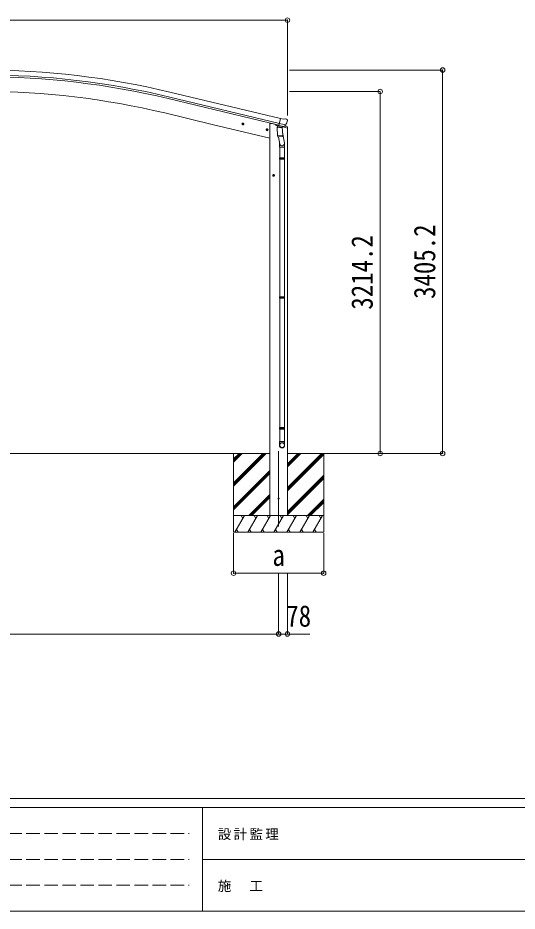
# Model space of a CAD drawing. Units: millimetres at full size, sheet at 1:40. Extents: x -11181 to 11305, y -7804 to 7716.
# Drawn here: x -6175 to -1745, y -7804 to 129 of the extents above; entities that cross this region are included whole.
import ezdxf
from ezdxf.enums import TextEntityAlignment as Align

# ---------------------------------------------------------------- set-up
doc = ezdxf.new("R2010")
doc.units = ezdxf.units.MM
doc.header["$LTSCALE"] = 40
doc.header["$PDMODE"] = 32
doc.header["$PDSIZE"] = 40
doc.linetypes.add('DASHED3', pattern=[4, 3, -1])
for name, color, linetype, lineweight in [('0-0_0', 7, 'Continuous', 9), ('0-1_本体', 4, 'Continuous', 9), ('0-2_部品', 7, 'Continuous', 9), ('0-8_PARTS2', 2, 'Continuous', 9), ('0-A_寸法', 6, 'Continuous', 9), ('F-0_240', 7, 'Continuous', 9)]:
    doc.layers.add(name, color=color, linetype=linetype, lineweight=lineweight)
doc.styles.add('ＭＳ ゴシック', font='')
doc.styles.get('ＭＳ ゴシック').set_extended_font_data('MS Gothic')

msp = doc.modelspace()

# ---------------------------------------------------------------- linework, layer by layer
at = {"layer": '0-0_0'}
for p, q in [((-9019.4, -3739.42), (-3939.5, -3739.42)), ((-4261.45, -3788.01), (-4212.85, -3739.41)), ((-4261.45, -3802.15), (-4198.71, -3739.41)), ((-4261.45, -3816.29), (-4184.57, -3739.41)), ((-4261.45, -4028.42), (-3972.44, -3739.41)), ((-4261.45, -4014.28), (-3986.58, -3739.41)), ((-4261.45, -4000.14), (-4000.72, -3739.41)), ((-4261.45, -3739.41), (-4261.45, -4439.41)), ((-3783.45, -3830.51), (-3692.35, -3739.41)), ((-3783.45, -3844.65), (-3678.21, -3739.41)), ((-3783.45, -3858.79), (-3664.07, -3739.41)), ((-3783.45, -4056.78), (-3466.09, -3739.42)), ((-3783.45, -4042.64), (-3480.23, -3739.42)), ((-3783.45, -3739.42), (-3141.95, -3739.43)), ((-3783.45, -4070.92), (-3461.45, -3748.93)), ((-3461.45, -3739.41), (-3461.45, -4439.41)), ((-4261.45, -4212.27), (-3939.45, -3890.27)), ((-4261.45, -4226.41), (-3939.45, -3904.42)), ((-4261.45, -4240.56), (-3939.45, -3918.56)), ((-3783.45, -4254.77), (-3461.45, -3932.77)), ((-3783.45, -4268.91), (-3461.45, -3946.91)), ((-3783.45, -4283.06), (-3461.45, -3961.06)), ((-4126.46, -4289.41), (-3939.45, -4102.4)), ((-4112.32, -4289.41), (-3939.45, -4116.55)), ((-4098.18, -4289.41), (-3939.45, -4130.69)), ((-3605.96, -4289.41), (-3461.45, -4144.9)), ((-3591.82, -4289.41), (-3461.45, -4159.05)), ((-3577.68, -4289.41), (-3461.45, -4173.19)), ((-3461.45, -4289.41), (-4261.45, -4289.41)), ((-4251.16, -4439.41), (-4164.56, -4289.41)), ((-4179.56, -4315.39), (-4194.56, -4289.41)), ((-4135.69, -4439.41), (-4049.09, -4289.41)), ((-4064.09, -4315.39), (-4079.09, -4289.41)), ((-4020.22, -4439.41), (-3933.62, -4289.41)), ((-3948.62, -4315.39), (-3963.62, -4289.41)), ((-3783.7, -4289.42), (-3939.2, -4289.42)), ((-3904.75, -4439.41), (-3818.15, -4289.41)), ((-3833.15, -4315.39), (-3848.15, -4289.41)), ((-3789.28, -4439.41), (-3702.68, -4289.41)), ((-3717.68, -4315.39), (-3732.68, -4289.41)), ((-3673.81, -4439.41), (-3587.21, -4289.41)), ((-3617.21, -4289.41), (-3602.21, -4315.39)), ((-3558.34, -4439.41), (-3471.74, -4289.41)), ((-3501.74, -4289.41), (-3486.74, -4315.39)), ((-4261.45, -4439.41), (-3461.45, -4439.41)), ((-4236.16, -4413.43), (-4221.17, -4439.41)), ((-4120.69, -4413.43), (-4105.7, -4439.41)), ((-4005.22, -4413.43), (-3990.22, -4439.41)), ((-3889.75, -4413.43), (-3874.75, -4439.41)), ((-3774.28, -4413.43), (-3759.28, -4439.41)), ((-3658.81, -4413.43), (-3643.82, -4439.41)), ((-3543.34, -4413.43), (-3528.34, -4439.41))]:
    msp.add_line(p, q, dxfattribs=at)
at = {"layer": '0-1_本体'}
for p, q in [((-4828.12, -529.65), (-3844.87, -765.7)), ((-4842.17, -587.99), (-3858.93, -824.05)), ((-4838.25, -571.63), (-3855, -807.68)), ((-4449.96, -816.88), (-4872.76, -715.37)), ((-3939.2, -939.49), (-4449.91, -816.88)), ((-3939.45, -810.05), (-3919.45, -810.05)), ((-3939.45, -4289.43), (-3939.45, -810.05)), ((-3919.2, -810.05), (-3885.93, -818.04)), ((-3783.45, -4289.43), (-3783.45, -849.19))]:
    msp.add_line(p, q, dxfattribs=at)
for radius in [7073, 7029.83, 7013, 6882]:
    msp.add_arc((-6479.33, -7407.22), radius, 76.5, 103.5, dxfattribs=at)
at = {"layer": '0-2_部品'}
for p, q in [((-3818.77, -770.3), (-3844.7, -764.07)), ((-3818.77, -770.3), (-3805.51, -767.6)), ((-3791.02, -770.79), (-3804.21, -767.62)), ((-3787.93, -773.04), (-3784.07, -779.33)), ((-3783.71, -781.61), (-3783.98, -782.76)), ((-4187.83, -810.94), (-4168.38, -815.61)), ((-4180.24, -806.08), (-4185.41, -811.52)), ((-4180.44, -823), (-4175.77, -803.55)), ((-4172.94, -807.83), (-4180.24, -806.08)), ((-4175.98, -820.47), (-4170.81, -815.03)), ((-4170.81, -815.03), (-4172.94, -807.83)), ((-3973.91, -862.3), (-3954.46, -866.97)), ((-3966.32, -857.44), (-3971.48, -862.88)), ((-3966.52, -874.36), (-3961.85, -854.91)), ((-3959.02, -859.19), (-3966.32, -857.44)), ((-3962.06, -871.83), (-3956.89, -866.39)), ((-3956.89, -866.39), (-3959.02, -859.19)), ((-3886.14, -817.55), (-3886.14, -820.71)), ((-3864.1, -829.94), (-3882.31, -825.57)), ((-3874.84, -847.47), (-3829.15, -844.28)), ((-3870.16, -914.31), (-3874.84, -847.47)), ((-3860.42, -825.7), (-3873.74, -841.02)), ((-3873.74, -841.02), (-3873.29, -847.36)), ((-3859.48, -825.64), (-3860.42, -825.7)), ((-3856.39, -828.11), (-3857.92, -827.74)), ((-3819.69, -836.92), (-3856.39, -828.11)), ((-3797.76, -821.92), (-3855.27, -808.11)), ((-3850.44, -829.93), (-3849.42, -844.54)), ((-3822.23, -838.93), (-3848.05, -845.37)), ((-3830.93, -841.1), (-3830.7, -844.39)), ((-3829.15, -844.28), (-3824.48, -911.11)), ((-3817.32, -837.4), (-3824.84, -835.59)), ((-3781.59, -849.75), (-3824.4, -839.47)), ((-3821.53, -837.15), (-3821.48, -837.89)), ((-3818.16, -837.29), (-3819.69, -836.92)), ((-3814.61, -836.83), (-3798.24, -822.34)), ((-3810.1, -833.65), (-3783.89, -839.94)), ((-3781.59, -842.86), (-3781.59, -849.75)), ((-3870.16, -914.31), (-3824.48, -911.11)), ((-3870.15, -914.31), (-3869.26, -927.01)), ((-3825.46, -925.72), (-3867.16, -928.63)), ((-3861.73, -928.25), (-3851, -991.84)), ((-3826.21, -886.35), (-3810.3, -982.52)), ((-3823.62, -923.58), (-3824.49, -911.12)), ((-3824.01, -924.94), (-3824.01, -924.94)), ((-3854.14, -985.02), (-3854.14, -1019.68)), ((-3854.14, -1019.68), (-3808.14, -1019.68)), ((-3852.14, -1019.68), (-3852.14, -1113.68)), ((-3810.14, -1019.68), (-3810.14, -1113.68)), ((-3808.14, -1019.68), (-3808.14, -985.33)), ((-3854.14, -1115.68), (-3853.14, -1113.68)), ((-3854.14, -1115.68), (-3808.14, -1115.68)), ((-3854.14, -1115.68), (-3854.14, -1123.68)), ((-3854.14, -1123.68), (-3808.14, -1123.68)), ((-3854.14, -1123.68), (-3853.14, -1125.68)), ((-3853.14, -1113.68), (-3809.14, -1113.68)), ((-3853.14, -1125.68), (-3809.14, -1125.68)), ((-3852.14, -1125.68), (-3852.14, -2348.43)), ((-3810.14, -1125.68), (-3810.14, -2348.43)), ((-3808.14, -1115.68), (-3809.14, -1113.68)), ((-3909.4, -1263.05), (-3913.16, -1269.55)), ((-3901.9, -1263.05), (-3909.4, -1263.05)), ((-3905.65, -1279.55), (-3905.65, -1259.55)), ((-3898.15, -1269.55), (-3901.9, -1263.05)), ((-3915.65, -1269.55), (-3895.65, -1269.55)), ((-3901.9, -1276.05), (-3898.15, -1269.55)), ((-3854.14, -2350.43), (-3853.14, -2348.43)), ((-3854.14, -2350.43), (-3854.14, -2358.43)), ((-3854.14, -2350.43), (-3808.14, -2350.43)), ((-3854.14, -2358.43), (-3853.14, -2360.43)), ((-3854.14, -2358.43), (-3808.14, -2358.43)), ((-3853.14, -2348.43), (-3809.14, -2348.43)), ((-3853.14, -2360.43), (-3809.14, -2360.43)), ((-3852.14, -2360.43), (-3852.14, -3510.05)), ((-3810.14, -2360.43), (-3810.14, -3510.05)), ((-3808.14, -2350.43), (-3809.14, -2348.43)), ((-3808.14, -2358.43), (-3809.14, -2360.43)), ((-3808.14, -2350.43), (-3808.14, -2358.43)), ((-3854.14, -3512.05), (-3853.14, -3510.05)), ((-3854.14, -3512.05), (-3854.14, -3520.05)), ((-3854.14, -3512.05), (-3808.14, -3512.05)), ((-3854.14, -3520.05), (-3853.14, -3522.05)), ((-3854.14, -3520.05), (-3808.14, -3520.05)), ((-3853.14, -3510.05), (-3809.14, -3510.05)), ((-3853.14, -3522.05), (-3809.14, -3522.05)), ((-3852.14, -3522.05), (-3852.14, -3632.06)), ((-3810.14, -3522.05), (-3810.14, -3632.06)), ((-3808.14, -3512.05), (-3809.14, -3510.05)), ((-3808.14, -3520.05), (-3809.14, -3522.05)), ((-3808.14, -3512.05), (-3808.14, -3520.05)), ((-3854.14, -3632.06), (-3808.14, -3632.06)), ((-3854.14, -3666.2), (-3854.14, -3632.06)), ((-3808.14, -3666.2), (-3808.14, -3632.06))]:
    msp.add_line(p, q, dxfattribs=at)
for points in [[(-3850.12, -829.52), (-3859.85, -827.19), (-3844.7, -764.07)], [(-4185.41, -811.52), (-4183.27, -818.72), (-4175.98, -820.47)], [(-3971.48, -862.88), (-3969.35, -870.08), (-3962.06, -871.83)], [(-3850.12, -829.52), (-3849.89, -829.67), (-3825.12, -835.62), (-3824.84, -835.59)], [(-3797.49, -821.34), (-3798.08, -822.19), (-3798.24, -822.34)], [(-3808.14, -1115.68), (-3808.14, -1123.68), (-3809.14, -1125.68)], [(-3913.16, -1269.55), (-3909.4, -1276.05), (-3901.9, -1276.05)]]:
    msp.add_lwpolyline(points, dxfattribs=at)
for centre, radius in [((-4178.11, -813.28), 8.5), ((-4178.11, -813.28), 7.7), ((-4178.11, -813.28), 6.5), ((-3964.19, -864.63), 8.5), ((-3964.19, -864.63), 7.7), ((-3964.19, -864.63), 6.5), ((-3905.65, -1269.55), 8.5), ((-3905.65, -1269.55), 7.7), ((-3905.65, -1269.55), 6.5)]:
    msp.add_circle(centre, radius, dxfattribs=at)
at = {"layer": '0-2_部品', "color": 4}
msp.add_circle((-3861.45, -4139.43), 4.5, dxfattribs=at)
at = {"layer": '0-2_部品'}
for centre, radius, start, end in [((-3804.91, -770.54), 3, 76.5, 101.5), ((-3980.79, -735.51), 202.4, 334.90875, 346.5), ((-3792.19, -775.65), 5, 31.5, 76.5), ((-3881.14, -820.71), 5, 180, 256.5), ((-3857.81, -827.26), 0.5, 221.23754, 256.5), ((-3851.04, -830.02), 0.604, 7.79405, 79.40158), ((-3848.4, -844.4), 1.03, 188.03431, 289.96103), ((-3822.47, -837.96), 1, 284, 4), ((-3821.03, -837.11), 0.5, 76.5, 184), ((-3818.04, -836.8), 0.5, 256.5, 291.76246), ((-3784.59, -842.86), 3, 0, 76.5), ((-3867.3, -926.64), 2, 190.53157, 274), ((-3825.6, -923.72), 2, 274, 322.59038), ((-3825.56, -923.75), 1.95, 322.52234, 4.95983), ((-3838.14, -985.33), 30, 0, 2.54858)]:
    msp.add_arc(centre, radius, start, end, dxfattribs=at)
for centre, major_axis, ratio, start_param, end_param in [((-3786.63, -780.9), (1.57, -2.57), 0.99628, 0.7835347, 1.5707963), ((-3816.63, -834.47), (0.73, -2.92), 0.997631, 5.8041905, 5.8929484), ((-3816.66, -834.35), (-2.63, 3.16), 0.650902, 2.1145521, 2.1873627), ((-3816.6, -834.57), (0.73, -2.92), 0.997631, 5.965759, 6.7621801), ((-3831.14, -985.02), (-23, 0), 0.996195, 6.0000678, 10.0103449), ((-3831.14, -985.02), (-21, 0), 0.996195, 0.3319459, 3.3482706), ((-3831.14, -3664.45), (23, 0), 0.996195, 6.2831853, 9.424778), ((-3831.14, -3666.2), (23, 0), 0.996195, 6.2831853, 9.424778), ((-3831.14, -3666.2), (0, -23.43), 0.981806, 4.712389, 7.8539816)]:
    msp.add_ellipse(centre, major_axis=major_axis, ratio=ratio, start_param=start_param, end_param=end_param, dxfattribs=at)
msp.add_ellipse((-3831.14, -3666.2), major_axis=(-21, 0), ratio=0.996195, dxfattribs=at)
at = {"layer": '0-8_PARTS2'}
msp.add_line((-3861.45, -4388.6), (-3861.45, -3719.58), dxfattribs=at)
at = {"layer": '0-8_PARTS2', "color": 6}
for p, q in [((-9097.45, -5342.82), (-3861.45, -5342.82)), ((-3861.45, -5342.82), (-3783.45, -5342.82))]:
    msp.add_line(p, q, dxfattribs=at)
at = {"layer": '0-A_寸法'}
for p, q in [((-9175.45, 109.14), (-3783.45, 109.14)), ((-3783.45, 109.14), (-3783.45, -737.98)), ((-2406.26, -334.22), (-3764.51, -334.22)), ((-2406.26, -3739.43), (-2406.26, -334.22)), ((-2961, -525.22), (-3764.51, -525.22)), ((-2961, -3739.43), (-2961, -525.22)), ((-2961, -3739.43), (-3764.51, -3739.43)), ((-2406.26, -3739.43), (-2961, -3739.43)), ((-4261.45, -4802.45), (-4261.45, -4445.91)), ((-3461.45, -4802.45), (-3461.45, -4445.91)), ((-4261.45, -4802.45), (-3461.45, -4802.45)), ((-3861.45, -5342.82), (-3861.45, -4802.45)), ((-3783.45, -5342.82), (-3783.45, -4802.45)), ((-3783.45, -5342.82), (-3583.45, -5342.82))]:
    msp.add_line(p, q, dxfattribs=at)
for p in [(-3783.45, 109.14), (-2406.26, -334.22), (-2961, -525.22), (-2961, -3739.43), (-2406.26, -3739.43), (-4261.45, -4802.45), (-3461.45, -4802.45), (-3861.45, -5342.82), (-3783.45, -5342.82)]:
    msp.add_point(p, dxfattribs=at)
at = {"layer": 'F-0_240', "color": 5}
for p, q in [((-11180.61, -6803.54), (10739.39, -6803.54)), ((-11180.61, -6883.54), (7183.72, -6883.54)), ((-4536.28, -6883.54), (-4536.28, -7803.54)), ((-4536.28, -7343.54), (3663.72, -7343.54)), ((-11180.61, -7803.54), (10739.39, -7803.54))]:
    msp.add_line(p, q, dxfattribs=at)
at = {"layer": 'F-0_240', "color": 4, "linetype": 'DASHED3'}
for p, q in [((-11060.61, -7113.54), (-4656.28, -7113.54)), ((-11060.61, -7343.54), (-4656.28, -7343.54)), ((-11060.61, -7573.54), (-4656.28, -7573.54))]:
    msp.add_line(p, q, dxfattribs=at)

# ---------------------------------------------------------------- texts
at = {"layer": '0-A_寸法', "color": 7, "style": 'ＭＳ ゴシック', "width": 0.85}
for s, p in [('3405.2', (-2414.26, -2366.83)), ('3214.2', (-2969, -2462.33))]:
    msp.add_text(s, height=190.6, rotation=90, dxfattribs=at).set_placement(p, align=Align.BOTTOM_LEFT)
for s, p in [('a', (-3916.45, -4794.45)), ('78', (-3793.45, -5334.82))]:
    msp.add_text(s, height=190.6, dxfattribs=at).set_placement(p, align=Align.BOTTOM_LEFT)
at = {"layer": 'F-0_240', "char_height": 87.98, "attachment_point": 7, "style": 'ＭＳ ゴシック'}
for s, insert in [('\\T1.17;設計監理', (-4401.18, -7173.54)), ('\\T1.17;施\u3000工', (-4401.18, -7633.54))]:
    msp.add_mtext(s, dxfattribs=dict(at, insert=insert))

doc.saveas('drawing.dxf')
